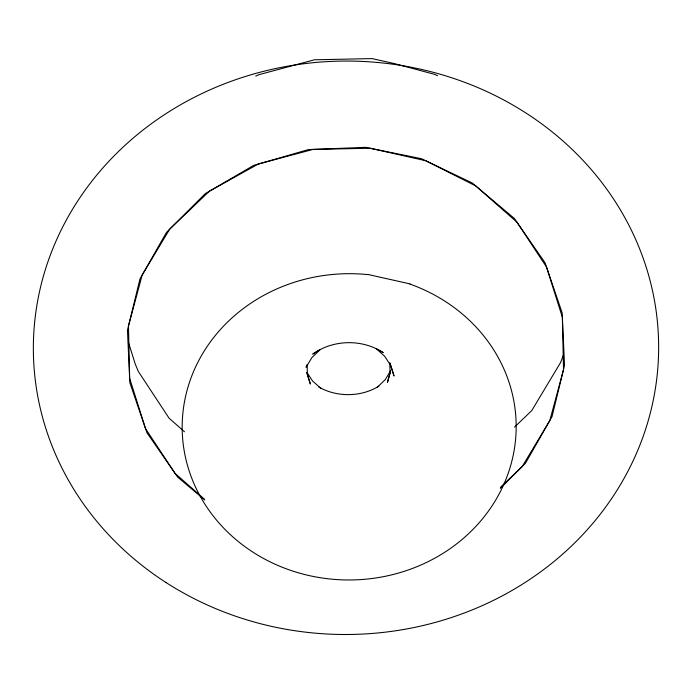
<?xml version="1.0" encoding="UTF-8"?>
<svg xmlns="http://www.w3.org/2000/svg" width="692" height="692" viewBox="0 0 692 692"><rect width="100%" height="100%" fill="white"/><g stroke="black" fill="none" stroke-linecap="round" stroke-linejoin="round"><path stroke-width="1.04" d="M306.642 365.333L306.08 367.262L311.858 357.617L320.145 349.676L312.723 354.105C333.259 339.417 362.115 338.82 383.247 352.635L375.92 348.517L384.536 356.103L390.712 365.497L394.033 376.041L390.063 363.43M390.53 371.855L387.416 382.442L390.028 372.728L389.821 362.729M563.556 354.788L560.572 362.539L531.733 410.633L514.563 427.085M390.573 370.8L385.323 379.562L377.028 387.511M500.316 488.362L525.47 463.242L552.026 416.653L564.542 365.376L562.163 312.896L545.054 262.787L514.381 218.482L472.229 182.973L421.48 158.71L365.584 147.327L308.355 149.602L253.687 165.379L205.316 193.596L166.53 232.313L139.974 278.902L127.458 330.179L129.837 382.667L146.946 432.768L177.619 477.082L204.763 499.944M500.541 487.229L522.27 466.443L549.837 420.511L563.513 369.615L562.362 317.23L546.472 266.93L516.915 222.141L475.715 185.914L425.675 160.717L370.203 148.261L313.087 149.411L258.202 164.073L209.313 191.26L169.73 229.113L142.163 275.053L128.487 325.941L129.638 378.325L145.528 428.625L175.085 473.414L204.166 498.993M378.896 386.171C361.008 397.208 336.848 397.442 318.657 386.932M255.711 76.077L258.92 74.684L314.376 59.797L372.088 58.595L394.821 63.69L434.325 74.286L437.552 75.679M367.781 274.43L410.045 283.902M321.261 388.67L312.637 381.084L307.023 372.547M184.496 431.773L169.082 418.193L138.253 371.353L135.139 363.724L128.357 342.168M306.79 372.72L310.379 384.051L307.36 374.45L307.144 364.459M409.967 284.083A166.997 153.148 -0.6 0 1 464.41 537.476A166.997 153.148 -0.6 0 1 190.923 476.001A166.997 153.148 -0.6 0 1 367.755 274.603M166.132 582.603A312.654 286.722 -0.6 0 0 657.4 372.85A312.654 286.722 -0.6 0 0 214.468 87.884A312.654 286.722 -0.6 0 0 166.132 582.603"/></g></svg>
